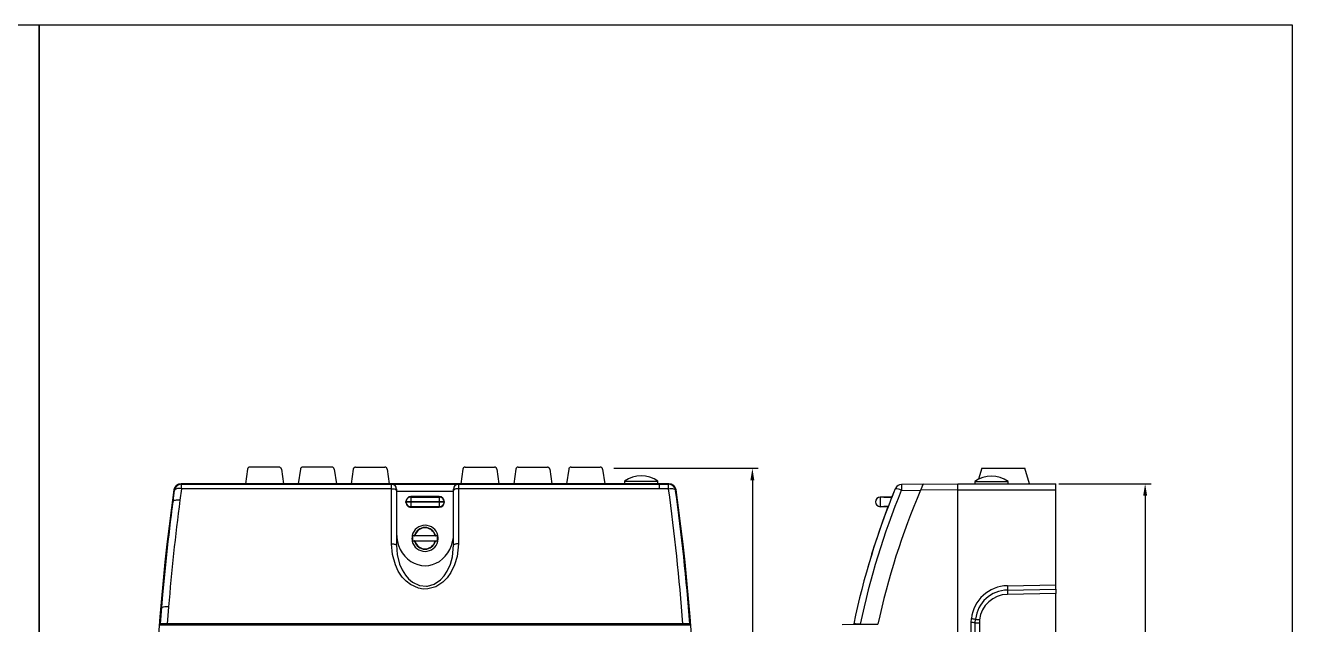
# Model space of a CAD drawing. Header units: millimetres. Extents: x 0 to 210250, y 0 to 148500.
# Drawn here: x 154709 to 173420, y 86622 to 95473 of the extents above; entities that cross this region are included whole.
import ezdxf

# ---------------------------------------------------------------- set-up
doc = ezdxf.new("R2010")
doc.units = ezdxf.units.MM
doc.header["$LTSCALE"] = 600
doc.layers.add('원격검침', color=3, linetype='CONTINUOUS')

msp = doc.modelspace()

# ---------------------------------------------------------------- linework, layer by layer
at = {"layer": '원격검침', "color": 2}
for p, q in [((157987, 88919), (157957, 88703)), ((158454, 88949), (158022, 88949)), ((158489, 88919), (158520, 88703)), ((158769, 88919), (158738, 88703)), ((159235, 88949), (158804, 88949)), ((159270, 88919), (159301, 88703)), ((159550, 88919), (159519, 88703)), ((159585, 88949), (160016, 88949)), ((160051, 88919), (160082, 88703)), ((161169, 88919), (161138, 88703)), ((161203, 88949), (161635, 88949)), ((161670, 88919), (161701, 88703)), ((161950, 88919), (161919, 88703)), ((161985, 88949), (162416, 88949)), ((162451, 88919), (162482, 88703)), ((162731, 88919), (162700, 88703)), ((162766, 88949), (163197, 88949)), ((163232, 88919), (163263, 88703)), ((163398, 88931), (165531, 88931)), ((168831, 88931), (168782, 88771)), ((168831, 88931), (169148, 88931)), ((169148, 88931), (169464, 88931)), ((169535, 88703), (169464, 88931)), ((157011, 88698), (156991, 88695)), ((157007, 88703), (164212, 88703)), ((164212, 88703), (157007, 88703)), ((157007, 88703), (157009, 88700)), ((157009, 88700), (157011, 88698)), ((157011, 88698), (157012, 88697)), ((157011, 88698), (164209, 88698)), ((157012, 88697), (157013, 88696)), ((157013, 88630), (157013, 88696)), ((157013, 88696), (160117, 88696)), ((160117, 88697), (161102, 88697)), ((160117, 88696), (160117, 88697)), ((160117, 88630), (160117, 88696)), ((161102, 88697), (161102, 88696)), ((161102, 88696), (161102, 88630)), ((161102, 88696), (164072, 88696)), ((163557, 88742), (163557, 88707)), ((163557, 88742), (164049, 88742)), ((163627, 88707), (163627, 88703)), ((163978, 88703), (163979, 88707)), ((164049, 88707), (164049, 88742)), ((164072, 88630), (164072, 88696)), ((164072, 88696), (164206, 88696)), ((164206, 88696), (164207, 88697)), ((164206, 88630), (164206, 88696)), ((164207, 88697), (164209, 88698)), ((164209, 88698), (164210, 88700)), ((164210, 88700), (164212, 88703)), ((165443, 88755), (165443, 79890)), ((167964, 88698), (167643, 88693)), ((167964, 88698), (168479, 88703)), ((168479, 88696), (168479, 88703)), ((168479, 88703), (169922, 88703)), ((168479, 88612), (168479, 88703)), ((168479, 88677), (168479, 88696)), ((168726, 88738), (168726, 88703)), ((168726, 88738), (169218, 88738)), ((169218, 88703), (169218, 88738)), ((169922, 88612), (169922, 88703)), ((169966, 88703), (171330, 88703)), ((156886, 88436), (156909, 88605)), ((156908, 88606), (156907, 88607)), ((156909, 88605), (156908, 88606)), ((156908, 88606), (156908, 88606)), ((156912, 88612), (156909, 88605)), ((156919, 88618), (156912, 88612)), ((156929, 88624), (156919, 88618)), ((156942, 88628), (156929, 88624)), ((156957, 88631), (156942, 88628)), ((156975, 88632), (156957, 88631)), ((156994, 88632), (156975, 88632)), ((157013, 88630), (156990, 88460)), ((157013, 88630), (156994, 88632)), ((160117, 88630), (157013, 88630)), ((160117, 87817), (160117, 88630)), ((160117, 88630), (160131, 88630)), ((160131, 88630), (160144, 88628)), ((160144, 88628), (160156, 88626)), ((160156, 88626), (160167, 88623)), ((160167, 88623), (160176, 88618)), ((160176, 88618), (160182, 88614)), ((160182, 88614), (160186, 88609)), ((160186, 88609), (160188, 88604)), ((160188, 88625), (160188, 88604)), ((160188, 88625), (160188, 88625)), ((160188, 88604), (160188, 87795)), ((161032, 88591), (160188, 88591)), ((160399, 88513), (160399, 88507)), ((160469, 88513), (160399, 88513)), ((160399, 88507), (160821, 88507)), ((160399, 88507), (160399, 88436)), ((160469, 88508), (160469, 88513)), ((160751, 88513), (160469, 88513)), ((160751, 88511), (160469, 88511)), ((160751, 88508), (160469, 88508)), ((160751, 88508), (160751, 88513)), ((160821, 88513), (160751, 88513)), ((160821, 88507), (160821, 88513)), ((160821, 88507), (160821, 88436)), ((161032, 88604), (161032, 88625)), ((161032, 88625), (161032, 88625)), ((161033, 88609), (161032, 88604)), ((161032, 87795), (161032, 88604)), ((161037, 88614), (161033, 88609)), ((161044, 88618), (161037, 88614)), ((161053, 88623), (161044, 88618)), ((161063, 88626), (161053, 88623)), ((161075, 88628), (161063, 88626)), ((161089, 88630), (161075, 88628)), ((161102, 88630), (161089, 88630)), ((161102, 88630), (161102, 87817)), ((164072, 88630), (161102, 88630)), ((164206, 88630), (164072, 88630)), ((164206, 88630), (164226, 88632)), ((164226, 88632), (164245, 88632)), ((164245, 88632), (164262, 88631)), ((164262, 88631), (164278, 88628)), ((164278, 88628), (164291, 88624)), ((164291, 88624), (164301, 88618)), ((164301, 88618), (164308, 88612)), ((164308, 88612), (164311, 88605)), ((164313, 88607), (164311, 88606)), ((164311, 88606), (164311, 88605)), ((164331, 88472), (164313, 88607)), ((167332, 88506), (167332, 88365)), ((167505, 88506), (167332, 88506)), ((167384, 88506), (167505, 88506)), ((167505, 88506), (167551, 88624)), ((167642, 88606), (167925, 88607)), ((168479, 88612), (167925, 88607)), ((168479, 88648), (168479, 88677)), ((168479, 88612), (168479, 88648)), ((168479, 80034), (168479, 88612)), ((168479, 80034), (168479, 88612)), ((168479, 88612), (169922, 88612)), ((169922, 87209), (169922, 88612)), ((171242, 88527), (171242, 80119)), ((156889, 88442), (156886, 88436)), ((156896, 88449), (156889, 88442)), ((156906, 88454), (156896, 88449)), ((156919, 88458), (156906, 88454)), ((156934, 88460), (156919, 88458)), ((156952, 88462), (156934, 88460)), ((156971, 88462), (156952, 88462)), ((156990, 88460), (156971, 88462)), ((160328, 88436), (160328, 88443)), ((160328, 88434), (160328, 88436)), ((160328, 88436), (160399, 88436)), ((160399, 88434), (160328, 88434)), ((160328, 88428), (160328, 88434)), ((160821, 88436), (160399, 88436)), ((160399, 88436), (160399, 88434)), ((160399, 88434), (160399, 88364)), ((160399, 88434), (160821, 88434)), ((160821, 88364), (160399, 88364)), ((160399, 88364), (160399, 88358)), ((160399, 88358), (160469, 88358)), ((160469, 88362), (160751, 88362)), ((160469, 88362), (160469, 88358)), ((160469, 88358), (160751, 88358)), ((160751, 88362), (160751, 88358)), ((160751, 88358), (160821, 88358)), ((160821, 88434), (160821, 88436)), ((160891, 88436), (160821, 88436)), ((160821, 88434), (160821, 88364)), ((160821, 88434), (160891, 88434)), ((160821, 88358), (160821, 88364)), ((160891, 88443), (160891, 88436)), ((160891, 88436), (160891, 88434)), ((160891, 88434), (160891, 88428)), ((167332, 88365), (167451, 88365)), ((167368, 88151), (167450, 88365)), ((167451, 88365), (167384, 88365)), ((167206, 87668), (167368, 88151)), ((160130, 87660), (160117, 87817)), ((160117, 87817), (160131, 87817)), ((160131, 87817), (160144, 87815)), ((160144, 87815), (160156, 87813)), ((160156, 87813), (160167, 87811)), ((160167, 87811), (160176, 87807)), ((160176, 87807), (160182, 87804)), ((160182, 87804), (160186, 87800)), ((160186, 87800), (160188, 87795)), ((160188, 87795), (160199, 87656)), ((160460, 87932), (160420, 87932)), ((160420, 87862), (160460, 87862)), ((160421, 87940), (160431, 87940)), ((160445, 87854), (160421, 87854)), ((160431, 87940), (160455, 87941)), ((160455, 87853), (160445, 87854)), ((160455, 87941), (160460, 87939)), ((160455, 87941), (160455, 87939)), ((160455, 87939), (160456, 87938)), ((160456, 87857), (160455, 87855)), ((160460, 87855), (160455, 87853)), ((160455, 87855), (160455, 87853)), ((160456, 87938), (160456, 87936)), ((160456, 87936), (160456, 87935)), ((160456, 87935), (160457, 87934)), ((160457, 87860), (160456, 87859)), ((160456, 87859), (160456, 87858)), ((160456, 87858), (160456, 87857)), ((160457, 87934), (160458, 87933)), ((160458, 87861), (160457, 87860)), ((160458, 87933), (160459, 87932)), ((160459, 87862), (160458, 87861)), ((160459, 87932), (160460, 87932)), ((160460, 87862), (160459, 87862)), ((160460, 87939), (160460, 87932)), ((160460, 87939), (160759, 87939)), ((160759, 87932), (160460, 87932)), ((160460, 87862), (160460, 87855)), ((160460, 87862), (160759, 87862)), ((160759, 87855), (160460, 87855)), ((160764, 87941), (160759, 87939)), ((160759, 87932), (160759, 87939)), ((160759, 87932), (160760, 87932)), ((160800, 87932), (160759, 87932)), ((160759, 87862), (160760, 87862)), ((160759, 87855), (160759, 87862)), ((160759, 87862), (160800, 87862)), ((160759, 87855), (160764, 87853)), ((160760, 87932), (160761, 87933)), ((160760, 87862), (160761, 87861)), ((160761, 87933), (160762, 87934)), ((160761, 87861), (160762, 87860)), ((160762, 87934), (160763, 87935)), ((160762, 87860), (160763, 87859)), ((160763, 87935), (160764, 87936)), ((160763, 87859), (160764, 87858)), ((160764, 87939), (160764, 87941)), ((160764, 87941), (160774, 87941)), ((160764, 87938), (160764, 87939)), ((160764, 87936), (160764, 87938)), ((160764, 87858), (160764, 87857)), ((160764, 87857), (160764, 87855)), ((160764, 87855), (160764, 87853)), ((160788, 87854), (160764, 87853)), ((160774, 87941), (160798, 87940)), ((160798, 87854), (160788, 87854)), ((161015, 87624), (161032, 87795)), ((161033, 87800), (161032, 87795)), ((161037, 87804), (161033, 87800)), ((161044, 87807), (161037, 87804)), ((161053, 87811), (161044, 87807)), ((161063, 87813), (161053, 87811)), ((161075, 87815), (161063, 87813)), ((161089, 87817), (161075, 87815)), ((161102, 87817), (161083, 87627)), ((161102, 87817), (161089, 87817)), ((160172, 87508), (160130, 87660)), ((160199, 87656), (160234, 87516)), ((160985, 87514), (161015, 87624)), ((161083, 87627), (161047, 87506)), ((160215, 87412), (160172, 87508)), ((160273, 87324), (160215, 87412)), ((160234, 87516), (160271, 87431)), ((160271, 87431), (160321, 87351)), ((160892, 87342), (160938, 87411)), ((160938, 87411), (160985, 87514)), ((160993, 87392), (160939, 87316)), ((161047, 87506), (160993, 87392)), ((160329, 87264), (160273, 87324)), ((160321, 87351), (160368, 87298)), ((160393, 87213), (160329, 87264)), ((160368, 87298), (160424, 87251)), ((160515, 87159), (160393, 87213)), ((160424, 87251), (160529, 87202)), ((160529, 87202), (160632, 87191)), ((160644, 87193), (160745, 87222)), ((160745, 87222), (160836, 87283)), ((160874, 87249), (160767, 87181)), ((160836, 87283), (160892, 87342)), ((160939, 87316), (160874, 87249)), ((169209, 87197), (169922, 87209)), ((169922, 87145), (169922, 87209)), ((160582, 87148), (160515, 87159)), ((160650, 87149), (160582, 87148)), ((160632, 87191), (160644, 87193)), ((160767, 87181), (160650, 87149)), ((169209, 87133), (169922, 87145)), ((169922, 87082), (169210, 87069)), ((169922, 87145), (169922, 87082)), ((169922, 81564), (169922, 87082)), ((156707, 86741), (156717, 86869)), ((156823, 86884), (156812, 86756)), ((156699, 86634), (156707, 86741)), ((156812, 86756), (156803, 86634)), ((168674, 86653), (168677, 86713)), ((168674, 81992), (168674, 86653)), ((168735, 86650), (168738, 86704)), ((168735, 81995), (168735, 86650)), ((168798, 86694), (168795, 86648)), ((168795, 86648), (168795, 81998)), ((156699, 86634), (156697, 86634)), ((156697, 86634), (156697, 86627)), ((156697, 86627), (156883, 86627)), ((156697, 86627), (156701, 86622)), ((156803, 86634), (156699, 86634)), ((156701, 86622), (164519, 86622)), ((156701, 86622), (156705, 86618)), ((164416, 86634), (156803, 86634)), ((156883, 86634), (156883, 86627)), ((158580, 86627), (156883, 86627)), ((157261, 86627), (157261, 86634)), ((158640, 86633), (158580, 86627)), ((158745, 86633), (158640, 86633)), ((158745, 86634), (158745, 86633)), ((158851, 86633), (158745, 86633)), ((158749, 86633), (158749, 86634)), ((158847, 86634), (158847, 86633)), ((158851, 86633), (158851, 86634)), ((160223, 86633), (158851, 86633)), ((160223, 86634), (160223, 86633)), ((160293, 86633), (160223, 86633)), ((160226, 86633), (160226, 86634)), ((160290, 86634), (160290, 86633)), ((160293, 86633), (160293, 86634)), ((160433, 86633), (160293, 86633)), ((160434, 86633), (160433, 86633)), ((160434, 86633), (160434, 86634)), ((160434, 86633), (160504, 86633)), ((160440, 86634), (160440, 86633)), ((160501, 86633), (160501, 86634)), ((160504, 86634), (160504, 86633)), ((160715, 86633), (160504, 86633)), ((160715, 86633), (160715, 86634)), ((160786, 86633), (160715, 86633)), ((160718, 86634), (160718, 86633)), ((160780, 86634), (160780, 86633)), ((160786, 86633), (160786, 86634)), ((160786, 86633), (160786, 86633)), ((160926, 86633), (160786, 86633)), ((160926, 86634), (160926, 86633)), ((160997, 86633), (160926, 86633)), ((160930, 86633), (160930, 86634)), ((160993, 86634), (160993, 86633)), ((160997, 86633), (160997, 86634)), ((162369, 86633), (160997, 86633)), ((162369, 86634), (162369, 86633)), ((162474, 86633), (162369, 86633)), ((162372, 86633), (162372, 86634)), ((162471, 86634), (162471, 86633)), ((162474, 86633), (162474, 86634)), ((162580, 86633), (162474, 86633)), ((162640, 86627), (162580, 86633)), ((164337, 86627), (162640, 86627)), ((163516, 86634), (163516, 86627)), ((163516, 86634), (163516, 86627)), ((164079, 86627), (164079, 86634)), ((164079, 86634), (164079, 86627)), ((164163, 86627), (164163, 86634)), ((164337, 86627), (164336, 86634)), ((164337, 86627), (164523, 86627)), ((164521, 86634), (164416, 86634)), ((164519, 86622), (164515, 86618)), ((164519, 86622), (164523, 86627)), ((164521, 86634), (164523, 86634)), ((164523, 86627), (164522, 86634)), ((167297, 86627), (166769, 86622)), ((166947, 86633), (166939, 86633)), ((166968, 86633), (166947, 86633)), ((166999, 86632), (166968, 86633)), ((167036, 86632), (166999, 86632)), ((167297, 86627), (167036, 86632))]:
    msp.add_line(p, q, dxfattribs=at)
at = {"layer": '원격검침', "color": 3, "elevation": 0}
for points in [[(154913, 95473), (136406, 95473), (136406, 72630), (154913, 72630)], [(173420, 95473), (154913, 95473), (154913, 72630), (173420, 72630)]]:
    msp.add_lwpolyline(points, close=True, dxfattribs=at)
at = {"layer": '원격검침', "color": 2}
for centre, radius, start, end in [((158022, 88914), 35.2, 90, 171.8699), ((158454, 88914), 35.2, 8.1301, 90), ((158804, 88914), 35.2, 90, 171.8699), ((159235, 88914), 35.2, 8.1301, 90), ((159585, 88914), 35.2, 90, 171.8699), ((160016, 88914), 35.2, 8.1301, 90), ((161203, 88914), 35.2, 90, 171.8699), ((161635, 88914), 35.2, 8.1301, 90), ((161985, 88914), 35.2, 90, 171.8699), ((162416, 88914), 35.2, 8.1301, 90), ((162766, 88914), 35.2, 90, 171.8699), ((163197, 88914), 35.2, 8.1301, 90), ((157007, 88597), 106, 89.9995, 171.8881), ((157004, 88598), 103, 100.4982, 172.2443), ((157011, 88593), 105, 90.046, 172.2242), ((157013, 88590), 106, 90.0044, 171.8946), ((160116, 88625), 71.3, 0.0588, 89.2406), ((160117, 88625), 70.4, 0, 90.0011), ((161103, 88625), 71.3, 90.7226, 179.978), ((161102, 88625), 70.4, 89.9989, 180), ((163803, 88390), 429, 55.008, 124.992), ((164206, 88590), 106, 8.1054, 89.9956), ((164208, 88593), 105, 7.8081, 89.9216), ((164212, 88597), 106, 8.1119, 90.0005), ((164212, 88597), 106, 8.1138, 90.0005), ((178011, 84317), 10961, 156.4392, 156.9571), ((168972, 88386), 429, 55.008, 124.992), ((186994, 84323), 30395, 171.8876, 188.1124), ((186994, 84323), 30395, 171.8876, 188.1124), ((187859, 84315), 31248, 172.1042, 175.7436), ((160399, 88436), 70.4, 89.9956, 180), ((160821, 88436), 70.4, 0, 90.0044), ((132812, 84316), 31689, 4.1949, 7.8249), ((133393, 84316), 31213, 4.2598, 7.8988), ((134226, 84323), 30395, 351.8876, 8.1124), ((134226, 84323), 30395, 351.8876, 8.1124), ((177960, 84339), 11257, 157.5936, 168.2388), ((178024, 84340), 11224, 157.6619, 168.2216), ((167332, 88435), 70.4, 90.0002, 180), ((177960, 84339), 10906, 156.9584, 167.8873), ((177960, 84339), 10906, 156.9583, 167.8874), ((167645, 88594), 98.5, 91, 157.5832), ((169307, 87907), 1897, 157.5566, 157.6185), ((167552, 88445), 185, 60.9335, 89.827), ((167643, 88598), 94, 90.1858, 151.3908), ((171878, 88611), 4235, 178.9038, 180.0689), ((177970, 84335), 10916, 156.4795, 156.9582), ((187827, 84315), 31214, 172.4149, 175.3072), ((188409, 84316), 31690, 172.4859, 175.3515), ((160399, 88434), 70.4, 180, 270.0044), ((160821, 88434), 70.4, 269.9956, 0), ((133367, 84315), 31242, 4.2562, 7.6452), ((167332, 88435), 70.4, 180, 269.9998), ((160610, 87897), 193, 12.9406, 167.0594), ((160610, 87897), 160, 15.7635, 164.2365), ((160610, 87897), 155, 15.7635, 164.2365), ((160610, 87897), 193, 169.5243, 190.4757), ((160610, 87897), 193, 167.0594, 169.5243), ((160610, 87897), 193, 190.4757, 192.9406), ((160610, 87897), 193, 192.9406, 347.0594), ((160610, 87897), 186, 169.1243, 190.8757), ((160610, 87897), 160, 195.7635, 344.2365), ((160610, 87897), 155, 195.7635, 344.2365), ((160610, 87897), 186, 349.1243, 10.8757), ((160610, 87897), 193, 10.4757, 12.9406), ((160610, 87897), 193, 347.0594, 349.5243), ((160610, 87897), 193, 349.5243, 10.4757), ((177700, 84418), 10985, 162.7904, 164.2604), ((169218, 86653), 544, 90.9925, 173.6695), ((169218, 86650), 483, 90.973, 173.6343), ((169217, 86647), 422, 90.9647, 173.6104), ((173892, 87160), 4683, 180.3365, 181.117), ((156788, 86752), 136, 75.2262, 121.0294), ((168680, 86117), 536, 84.1707, 90.6574), ((168789, 87184), 536, 264.1707, 270.6574), ((168850, 87223), 531, 257.7778, 264.3609)]:
    msp.add_arc(centre, radius, start, end, dxfattribs=at)
for centre, major_axis, ratio, start_param, end_param in [((160399, 88443), (0, 70.4), 0.999848, 0, 1.570796), ((160821, 88443), (0, 70.4), 0.999848, 4.712389, 6.283185), ((160399, 88428), (0, 70.4), 0.999848, 1.570796, 3.141593), ((160821, 88428), (0, 70.4), 0.999848, 3.141593, 4.712389), ((160610, 87974), (0, 481), 0.878106, 1.570796, 4.712389)]:
    msp.add_ellipse(centre, major_axis=major_axis, ratio=ratio, start_param=start_param, end_param=end_param, dxfattribs=at)
for points, knots in [([(169209, 87197), (169209, 87190), (169209, 87176), (169209, 87153), (169209, 87140), (169209, 87133)], [0, 0, 0, 0, 0.280653, 0.561303, 1, 1, 1, 1]), ([(168677, 86713), (168684, 86712), (168698, 86711), (168720, 86707), (168731, 86705), (168738, 86704)], [0, 0, 0, 0, 0.2806486, 0.5612978, 1, 1, 1, 1])]:
    msp.add_open_spline(points, degree=3, knots=knots, dxfattribs=at)
for points in [[(165414, 88755), (165472, 88755), (165443, 88931)], [(171213, 88527), (171271, 88527), (171242, 88703)]]:
    msp.add_solid(points, dxfattribs=at)

doc.saveas('drawing.dxf')
